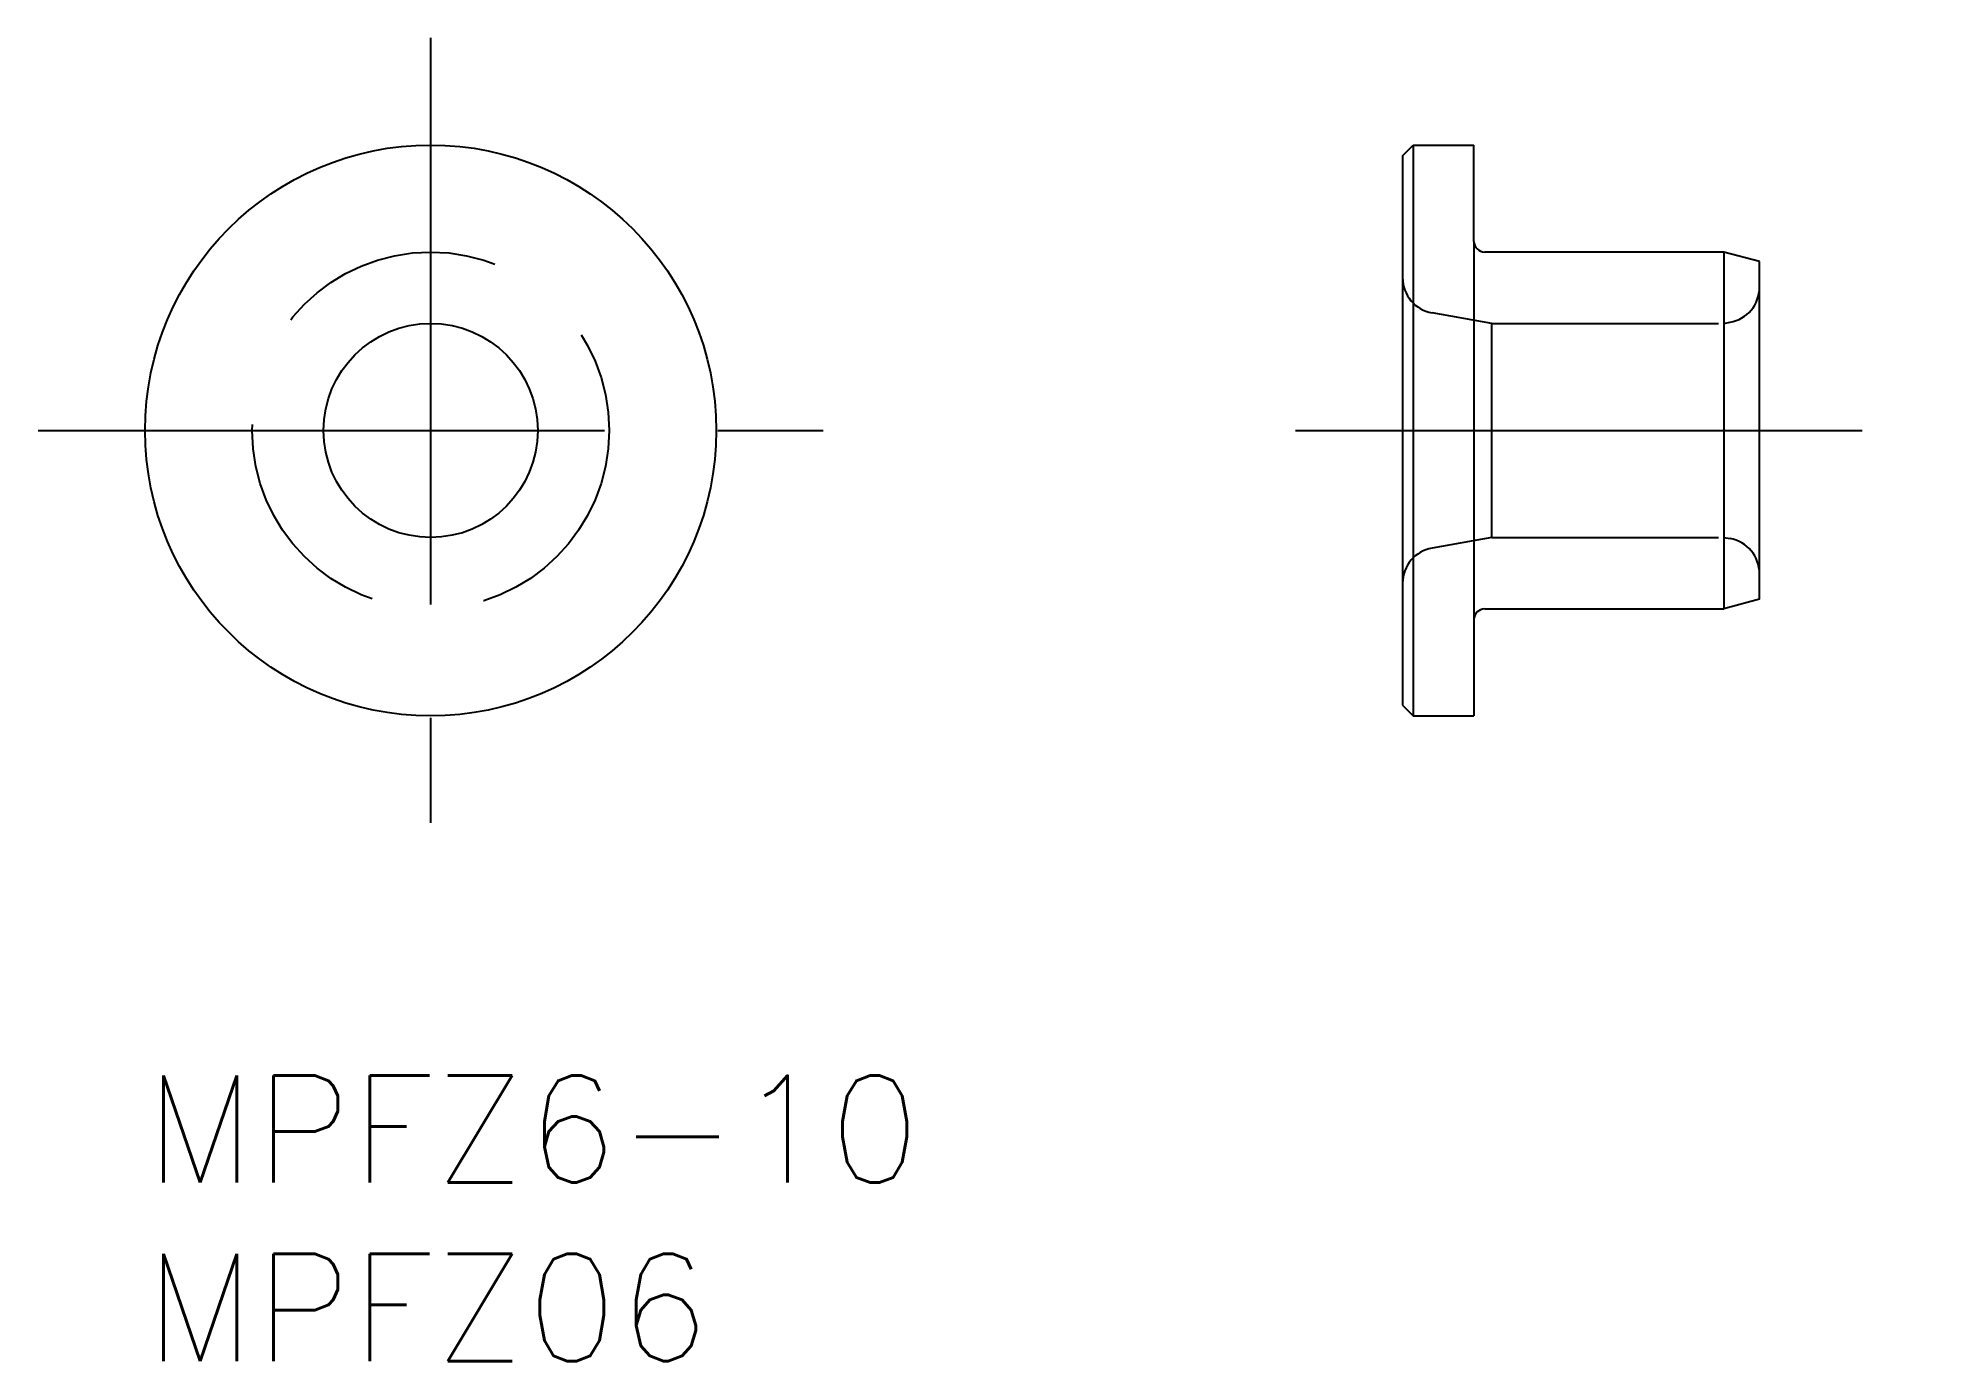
# Model space of a CAD drawing. Extents: x -3 to 50.2, y -8 to 29.1.
import ezdxf

# ---------------------------------------------------------------- set-up
doc = ezdxf.new("R2010")
doc.units = 0
doc.header["$LTSCALE"] = 0.5
doc.linetypes.add('CENTER', pattern=[50.8, 31.75, -6.35, 6.35, -6.35])
doc.linetypes.add('DASHED', pattern=[19.05, 12.7, -6.35])
for name, color, linetype in [('MSM_CENTER', 1, 'CENTER'), ('MSM_CONTINUOUS', 7, 'CONTINUOUS'), ('MSM_DASHED', 4, 'DASHED'), ('MSM_PART_NUMBER', 7, 'CONTINUOUS')]:
    doc.layers.add(name, color=color, linetype=linetype)
doc.styles.get("Standard").update_dxf_attribs({"font": 'txt.shx', "height": 1, "bigfont": 'bigfont.shx'})

# ---------------------------------------------------------------- blocks, each defined once
blk = doc.blocks.new('*U23')
at = {"layer": 'MSM_PART_NUMBER'}
blk.add_text('MPFZ6-10', height=3, dxfattribs=at).set_placement((0, -3))
blk = doc.blocks.new('*U24')
at = {"layer": 'MSM_PART_NUMBER'}
blk.add_text('MPFZ06', height=3, dxfattribs=at).set_placement((0, -8))

msp = doc.modelspace()

# ---------------------------------------------------------------- linework, layer by layer
at = {"layer": 'MSM_CENTER'}
for p, q in [((8, 29.081), (8, 7.081)), ((-3, 18.081), (19, 18.081)), ((32.231, 18.081), (50.231, 18.081))]:
    msp.add_line(p, q, dxfattribs=at)
at = {"layer": 'MSM_CONTINUOUS'}
for p, q in [((35.231, 25.781), (35.531, 26.081)), ((35.231, 25.781), (35.231, 10.381)), ((35.531, 26.081), (35.531, 10.081)), ((35.531, 26.081), (37.231, 26.081)), ((37.231, 23.381), (37.231, 26.081)), ((37.231, 23.381), (37.231, 12.781)), ((44.231, 23.081), (37.531, 23.081)), ((44.231, 23.081), (44.231, 13.081)), ((45.231, 22.813), (44.231, 23.081)), ((45.231, 13.349), (45.231, 22.813)), ((45.231, 13.349), (44.231, 13.081)), ((37.231, 12.781), (37.231, 10.081)), ((37.531, 13.081), (44.231, 13.081)), ((35.231, 10.381), (35.531, 10.081)), ((35.531, 10.081), (37.231, 10.081))]:
    msp.add_line(p, q, dxfattribs=at)
for radius in [8, 3]:
    msp.add_circle((8, 18.081), radius, dxfattribs=at)
for centre, start, end in [((37.531, 23.381), 180, 270), ((37.531, 12.781), 90, 180)]:
    msp.add_arc(centre, 0.3, start, end, dxfattribs=at)
at = {"layer": 'MSM_DASHED'}
for p, q in [((37.731, 21.081), (36.057, 21.376)), ((37.731, 21.081), (44.231, 21.081)), ((37.731, 15.081), (37.731, 21.081)), ((44.231, 21.081), (44.405, 21.112)), ((44.231, 21.081), (44.231, 15.081)), ((37.731, 15.081), (36.057, 14.786)), ((37.731, 15.081), (44.231, 15.081)), ((44.231, 15.081), (44.405, 15.051))]:
    msp.add_line(p, q, dxfattribs=at)
msp.add_circle((8, 18.081), 5, dxfattribs=at)
for centre, start, end in [((36.231, 22.361), 180, 260), ((44.231, 22.097), 280, 0), ((44.231, 14.066), 0, 80), ((36.231, 13.801), 100, 180)]:
    msp.add_arc(centre, 1, start, end, dxfattribs=at)

# ---------------------------------------------------------------- block references
at = {"layer": 'MSM_CONTINUOUS'}
for name in ['*U23', '*U24']:
    msp.add_blockref(name, (0, 0), dxfattribs=at)

doc.saveas('drawing.dxf')
